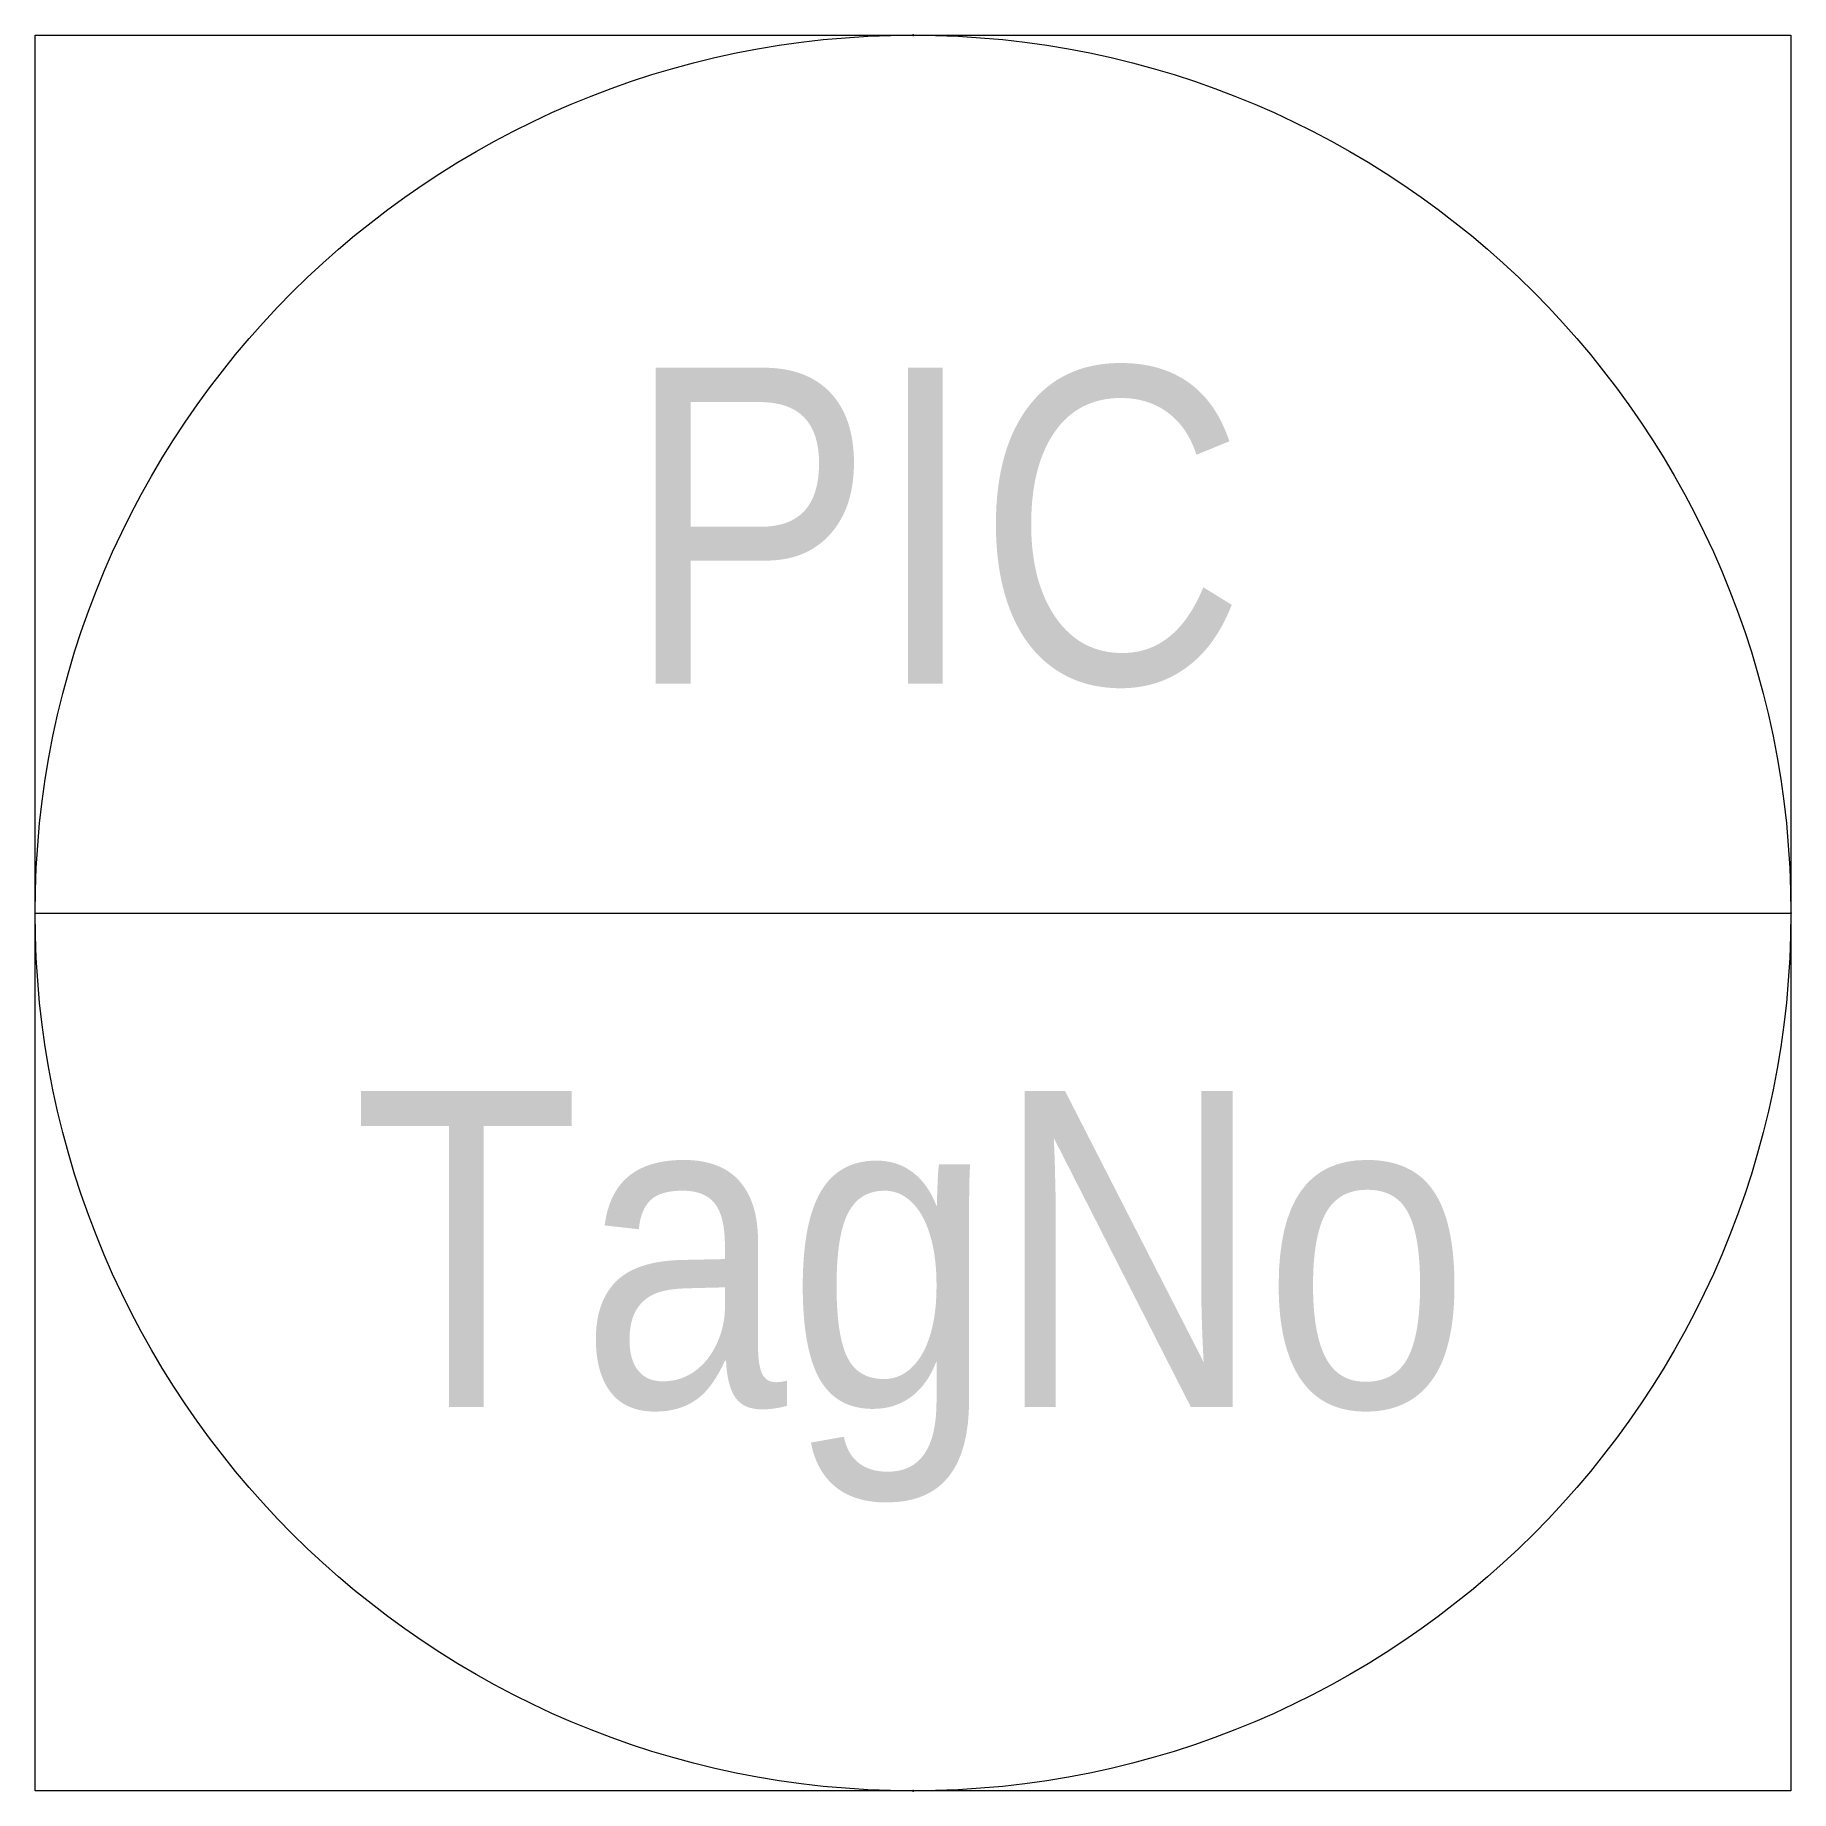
# Model space of a CAD drawing. Header units: inches. Extents: x 0 to 0.014, y 0 to 0.014.
import ezdxf

# ---------------------------------------------------------------- set-up
doc = ezdxf.new("R2010")
doc.units = ezdxf.units.IN
doc.header["$MEASUREMENT"] = 0
doc.layers.add('Level 10', color=9, linetype='Continuous', lineweight=0, true_color=0xc8c8c8)
doc.layers.add('Level 5', color=9, linetype='Continuous', lineweight=0, true_color=0xc8c8c8)
doc.styles.add('Styledgn000', font='dgn000.shx')

# ---------------------------------------------------------------- blocks, each defined once
blk = doc.blocks.new('0013039')
at = {"layer": 'Level 10', "color": 112, "linetype": 'Continuous', "lineweight": 13, "true_color": 0x00ca5c}
blk.add_line((-0.007, 0), (0.007, 0), dxfattribs=at)
at = {"layer": 'Level 10', "color": 112, "linetype": 'Continuous', "lineweight": 13, "true_color": 0x00ca5c, "flags": 128}
blk.add_lwpolyline([(-0.007, 0.007), (0.007, 0.007), (0.007, -0.007), (-0.007, -0.007), (-0.007, 0.007)], dxfattribs=at)
at = {"layer": 'Level 10', "color": 112, "linetype": 'Continuous', "lineweight": 13, "true_color": 0x00ca5c}
blk.add_circle((0, 0), 0.007, dxfattribs=at)

msp = doc.modelspace()

# ---------------------------------------------------------------- linework, layer by layer
for p in [(0.007, 0.014), (0.014, 0.007), (0.007, 0)]:
    msp.add_point(p)

# ---------------------------------------------------------------- block references
at = {"color": 9, "linetype": 'Continuous', "lineweight": 0, "true_color": 0xc8c8c8}
msp.add_blockref('0013039', (0.007, 0.007), dxfattribs=at)

# ---------------------------------------------------------------- texts
at = {"layer": 'Level 5', "color": 9, "linetype": 'Continuous', "lineweight": 13, "true_color": 0xc8c8c8, "char_height": 0.00252, "attachment_point": 5, "line_spacing_factor": 0.8, "style": 'Styledgn000'}
for s, insert in [('{\\W0.88095;PIC}', (0.00718, 0.01007)), ('{\\W0.88095;TagNo}', (0.006987, 0.00394))]:
    msp.add_mtext(s, dxfattribs=dict(at, insert=insert))

doc.saveas('drawing.dxf')
